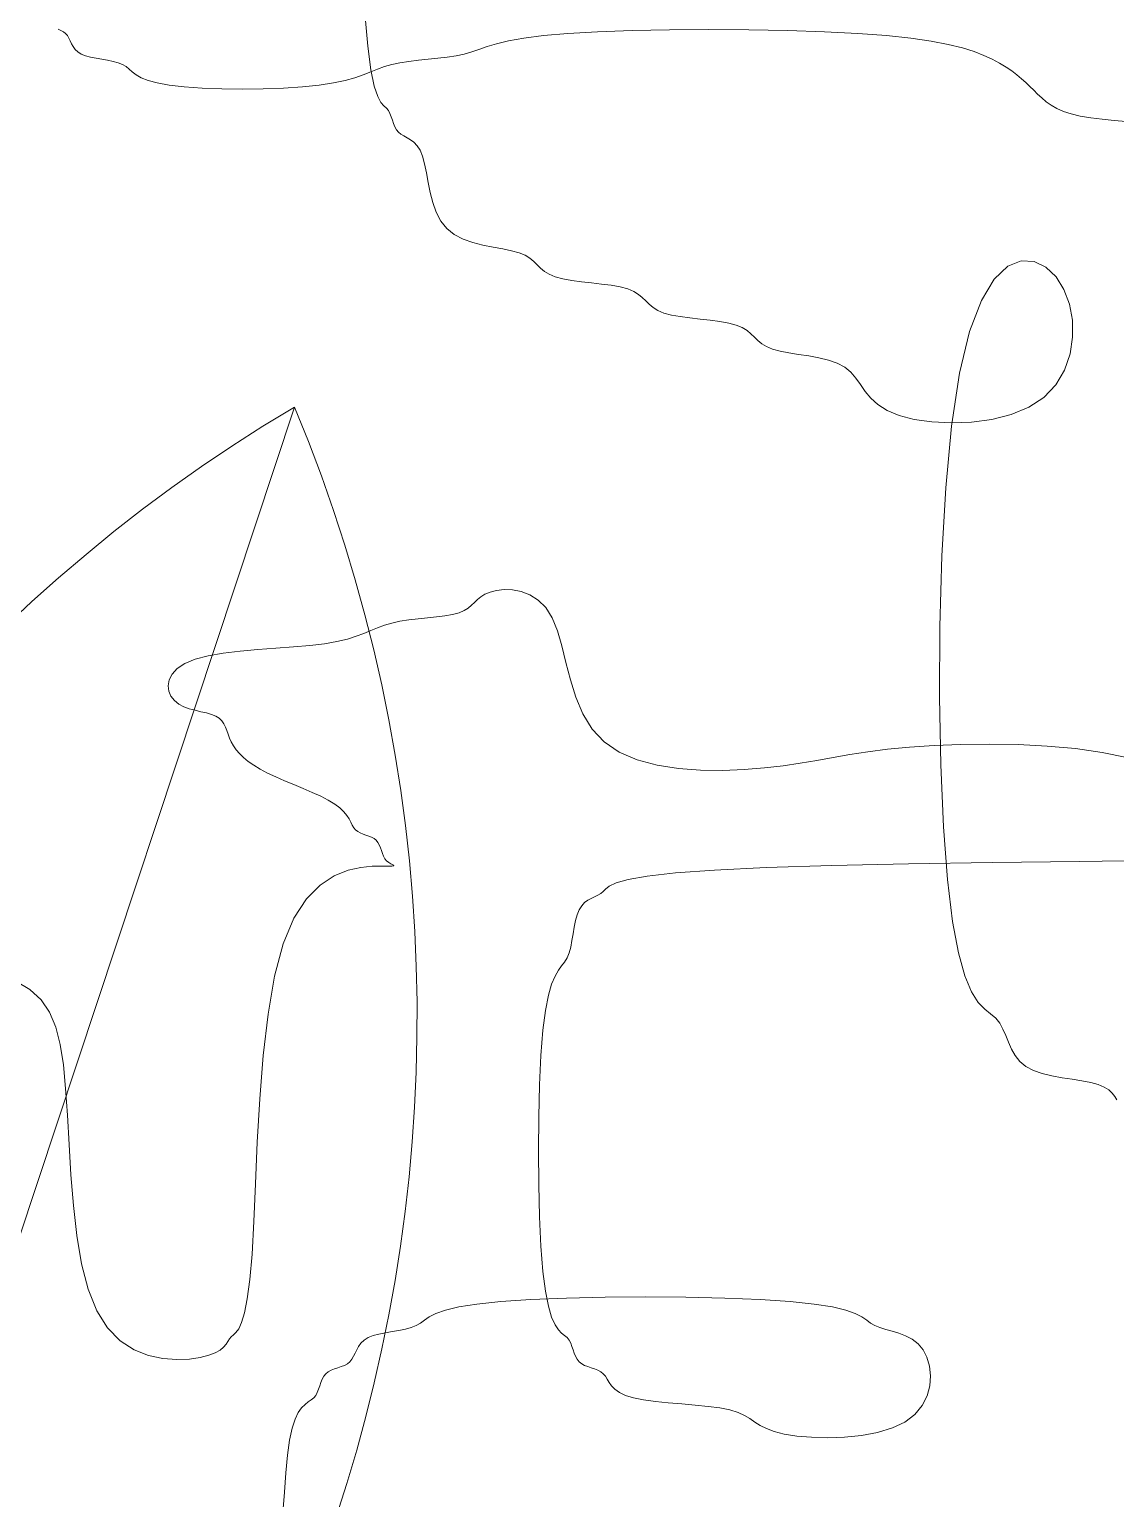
# Model space of a CAD drawing. Header units: millimetres. Extents: x 42 to 552, y 43 to 535.
# Drawn here: x 284.7645 to 284.8129, y 504.5024 to 504.5679 of the extents above; entities that cross this region are included whole.
import ezdxf

# ---------------------------------------------------------------- set-up
doc = ezdxf.new("R2010")
doc.units = ezdxf.units.MM
doc.header["$LTSCALE"] = 0.75
doc.header["$MEASUREMENT"] = 0
doc.layers.add('Gramado', color=9, linetype='Continuous', lineweight=0)

# ---------------------------------------------------------------- blocks, each defined once
blk = doc.blocks.new('arbusto7vista')
for p, q in [((-0.3810045409790916, 0.680447189712666), (-0.4394167996755982, 0.5043170022373289)), ((-0.4018383228504376, 0.384610830798934), (-0.4020854189086549, 0.384709960359686)), ((-0.4016128702425874, 0.3844900721496458), (-0.4018383228504376, 0.384610830798934)), ((-0.4014198828102735, 0.3843368704775543), (-0.4016128702425874, 0.3844900721496458)), ((-0.4012656733030155, 0.3841440165439849), (-0.4014198828102735, 0.3843368704775543)), ((-0.4011385185677625, 0.3839187198926197), (-0.4012656733030155, 0.3841440165439849)), ((-0.3588109074412102, 0.3841440165439849), (-0.3605441277194643, 0.3839187198926197)), ((-0.3566340147928884, 0.3843368704775543), (-0.3588109074412102, 0.3841440165439849)), ((-0.3539701650924769, 0.3844882698272585), (-0.3566340147928884, 0.3843368704775543)), ((-0.350905928545501, 0.3845964122199206), (-0.3539701650924769, 0.3844882698272585)), ((-0.3475603390793367, 0.3846612976555122), (-0.350905928545501, 0.3845964122199206)), ((-0.3440524306213035, 0.3846829261340332), (-0.3475603390793367, 0.3846612976555122)), ((-0.3405012370988061, 0.3846612976555122), (-0.3440524306213035, 0.3846829261340332)), ((-0.3370257924391353, 0.3845964122199206), (-0.3405012370988061, 0.3846612976555122)), ((-0.3337451305696959, 0.3844882698272585), (-0.3370257924391353, 0.3845964122199206)), ((-0.330778285417864, 0.3843368704775543), (-0.3337451305696959, 0.3844882698272585)), ((-0.328217237745605, 0.3841431154082073), (-0.330778285417864, 0.3843368704775543)), ((-0.326045755653837, 0.3839115108064561), (-0.328217237745605, 0.3841431154082073)), ((-0.4010221864757568, 0.3836717947627335), (-0.4011385185677625, 0.3839187198926197)), ((-0.4009004448983546, 0.3834140553935725), (-0.4010221864757568, 0.3836717947627335)), ((-0.4007570617067984, 0.3831563160244258), (-0.4009004448983546, 0.3834140553935725)), ((-0.4005758047724157, 0.3829093908945254), (-0.4007570617067984, 0.3831563160244258)), ((-0.4003404419664491, 0.3826840942431744), (-0.4005758047724157, 0.3829093908945254)), ((-0.3645552532074987, 0.3829093908945254), (-0.3652063376923138, 0.3826840942431744)), ((-0.3638392383715825, 0.3831563160244258), (-0.3645552532074987, 0.3829093908945254)), ((-0.3629825447808344, 0.3834140553935725), (-0.3638392383715825, 0.3831563160244258)), ((-0.3619094240313814, 0.3836717947627335), (-0.3629825447808344, 0.3834140553935725)), ((-0.3605441277194643, 0.3839187198926197), (-0.3619094240313814, 0.3836717947627335)), ((-0.3242205540779821, 0.3836474640969101), (-0.326045755653837, 0.3839115108064561)), ((-0.3226983479536045, 0.383356382704207), (-0.3242205540779821, 0.3836474640969101)), ((-0.3214358522161547, 0.383043674052999), (-0.3226983479536045, 0.383356382704207)), ((-0.3203897818011967, 0.3827147455679238), (-0.3214358522161547, 0.383043674052999)), ((-0.4000347411601979, 0.382491240309605), (-0.4003404419664491, 0.3826840942431744)), ((-0.3996487826684643, 0.3823380386375135), (-0.4000347411601979, 0.382491240309605)), ((-0.3991978965800058, 0.3822172799882253), (-0.3996487826684643, 0.3823380386375135)), ((-0.3987037254270263, 0.3821181504274733), (-0.3991978965800058, 0.3822172799882253)), ((-0.3981879117418146, 0.3820298360210046), (-0.3987037254270263, 0.3821181504274733)), ((-0.3976720980566029, 0.381941522834552), (-0.3981879117418146, 0.3820298360210046)), ((-0.3971779269036517, 0.3818423969338482), (-0.3976720980566029, 0.381941522834552)), ((-0.3967270408151649, 0.3817216443846547), (-0.3971779269036517, 0.3818423969338482)), ((-0.3963410823234312, 0.38156845125269), (-0.3967270408151649, 0.3817216443846547)), ((-0.3960299708841433, 0.3813756081976152), (-0.3963410823234312, 0.38156845125269)), ((-0.3723321040216945, 0.38156845125269), (-0.3729885959262162, 0.3813756081976152)), ((-0.3715998666972098, 0.3817216443846547), (-0.3723321040216945, 0.38156845125269)), ((-0.3708027045302913, 0.3818423969338482), (-0.3715998666972098, 0.3817216443846547)), ((-0.3699622591351215, 0.381941522834552), (-0.3708027045302913, 0.3818423969338482)), ((-0.3691001721257976, 0.3820298360210046), (-0.3699622591351215, 0.381941522834552)), ((-0.3682380851164737, 0.3821181504274733), (-0.3691001721257976, 0.3820298360210046)), ((-0.3673976397212755, 0.3822172799882253), (-0.3682380851164737, 0.3821181504274733)), ((-0.3666004775543854, 0.3823380386375135), (-0.3673976397212755, 0.3822172799882253)), ((-0.3658682402299007, 0.382491240309605), (-0.3666004775543854, 0.3823380386375135)), ((-0.3652063376923138, 0.3826840942431744), (-0.3658682402299007, 0.382491240309605)), ((-0.3195168516442095, 0.382375004673591), (-0.3203897818011967, 0.3827147455679238)), ((-0.3187737766807004, 0.3820298587946667), (-0.3195168516442095, 0.382375004673591)), ((-0.3181226825557246, 0.3816838140166681), (-0.3187737766807004, 0.3820298587946667)), ((-0.3175473377526998, 0.3813377710687007), (-0.3181226825557246, 0.3816838140166681)), ((-0.3957567336467491, 0.3811503242547758), (-0.3960299708841433, 0.3813756081976152)), ((-0.3954726746841857, 0.3809034130534172), (-0.3957567336467491, 0.3811503242547758)), ((-0.3951290980693329, 0.3806456882228133), (-0.3954726746841857, 0.3809034130534172)), ((-0.3946773078751846, 0.3803879633922094), (-0.3951290980693329, 0.3806456882228133)), ((-0.3940686081745923, 0.3801410521908508), (-0.3946773078751846, 0.3803879633922094)), ((-0.3932543030404929, 0.3799157682480114), (-0.3940686081745923, 0.3801410521908508)), ((-0.3764875197907998, 0.3801410521908508), (-0.3775335896702074, 0.3799157682480114)), ((-0.3756145910874977, 0.3803879633922094), (-0.3764875197907998, 0.3801410521908508)), ((-0.3748715189548193, 0.3806456882228133), (-0.3756145910874977, 0.3803879633922094)), ((-0.3742150187873392, 0.3809034130534172), (-0.3748715189548193, 0.3806456882228133)), ((-0.3736018059796038, 0.3811503242547758), (-0.3742150187873392, 0.3809034130534172)), ((-0.3729885959262162, 0.3813756081976152), (-0.3736018059796038, 0.3811503242547758)), ((-0.3170369214645063, 0.3809917293407636), (-0.3175473377526998, 0.3813377710687007)), ((-0.3165806128840813, 0.3806456882228133), (-0.3170369214645063, 0.3809917293407636)), ((-0.3161675912043904, 0.3802996471048772), (-0.3165806128840813, 0.3806456882228133)), ((-0.3157870356183139, 0.3799536053769259), (-0.3161675912043904, 0.3802996471048772)), ((-0.3921856965457948, 0.3797229251929508), (-0.3932543030404929, 0.3799157682480114)), ((-0.3908339318278706, 0.3795715343833592), (-0.3921856965457948, 0.3797229251929508)), ((-0.3892495082815799, 0.3794633980907918), (-0.3908339318278706, 0.3795715343833592)), ((-0.3875027643662747, 0.3793985163152627), (-0.3892495082815799, 0.3794633980907918)), ((-0.3856640385413073, 0.3793768890567435), (-0.3875027643662747, 0.3793985163152627)), ((-0.3838036692659728, 0.3793985163152627), (-0.3856640385413073, 0.3793768890567435)), ((-0.3819919949996233, 0.3794633980907918), (-0.3838036692659728, 0.3793985163152627)), ((-0.3802993542015543, 0.3795715343833592), (-0.3819919949996233, 0.3794633980907918)), ((-0.3787960853311461, 0.3797229251929508), (-0.3802993542015543, 0.3795715343833592)), ((-0.3775335896702074, 0.3799157682480114), (-0.3787960853311461, 0.3797229251929508)), ((-0.3154281253188174, 0.3796075624289585), (-0.3157870356183139, 0.3799536053769259)), ((-0.3150800394988096, 0.3792615176509599), (-0.3154281253188174, 0.3796075624289585)), ((-0.3147310553877958, 0.3789163717720356), (-0.3150800394988096, 0.3792615176509599)), ((-0.3143658423614113, 0.378576630877717), (-0.3147310553877958, 0.3789163717720356)), ((-0.3139681678319448, 0.3782477023926276), (-0.3143658423614113, 0.378576630877717)), ((-0.3135217992116281, 0.3779349937414196), (-0.3139681678319448, 0.3782477023926276)), ((-0.3130105039126363, 0.3776439123487165), (-0.3135217992116281, 0.3779349937414196)), ((-0.3124180493472863, 0.3773798656391705), (-0.3130105039126363, 0.3776439123487165)), ((-0.3117282029277533, 0.3771482610374193), (-0.3124180493472863, 0.3773798656391705)), ((-0.3109247320662973, 0.3769545059680866), (-0.3117282029277533, 0.3771482610374193)), ((-0.3100004220499102, 0.376801304295995), (-0.3109247320662973, 0.3769545059680866)), ((-0.3089841296648217, 0.3766805456467068), (-0.3100004220499102, 0.376801304295995)), ((-0.3079137295719363, 0.3765814160859549), (-0.3089841296648217, 0.3766805456467068)), ((-0.3068270964322437, 0.3764931016794719), (-0.3079137295719363, 0.3765814160859549)), ((-0.3643821502858486, 0.3340879546565958), (-0.3640196332802077, 0.334313251307961)), ((-0.3640196332802077, 0.334313251307961), (-0.3635597230432097, 0.3345061052415303)), ((-0.3635597230432097, 0.3345061052415303), (-0.3629807771191622, 0.3346529987598785)), ((-0.3629807771191622, 0.3346529987598785), (-0.3623044384228251, 0.33472960033302)), ((-0.3623044384228251, 0.33472960033302), (-0.3615631712116567, 0.3347088749727902)), ((-0.3615631712116567, 0.3347088749727902), (-0.3607894397430869, 0.3345637876910388)), ((-0.3607894397430869, 0.3345637876910388), (-0.3600157082744886, 0.3342673034996011)), ((-0.3600157082744886, 0.3342673034996011), (-0.3592744410633202, 0.333792387410341)), ((-0.3658700697872916, 0.3328533290071505), (-0.3655075619626871, 0.3330786256585014)), ((-0.3655075619626871, 0.3330786256585014), (-0.3652099798986228, 0.3333255507884019)), ((-0.3652099798986228, 0.3333255507884019), (-0.364944859796708, 0.3335832901575486)), ((-0.364944859796708, 0.3335832901575486), (-0.3646797378585802, 0.3338410295267096)), ((-0.3646797378585802, 0.3338410295267096), (-0.3643821502858486, 0.3340879546565958)), ((-0.3592744410633202, 0.333792387410341), (-0.3585981023669831, 0.3331120044350939)), ((-0.3585981023669831, 0.3331120044350939), (-0.3580191564429356, 0.3321991195856953)), ((-0.3729876941157784, 0.3315448060560442), (-0.3723321040216945, 0.3317376599896136)), ((-0.3723321040216945, 0.3317376599896136), (-0.3716007685076193, 0.3318908617125373)), ((-0.3716007685076193, 0.3318908617125373), (-0.3708099190137375, 0.3320116207176653)), ((-0.3708099190137375, 0.3320116207176653), (-0.3699866080167737, 0.332110751244258)), ((-0.3699866080167737, 0.332110751244258), (-0.3691578879933957, 0.3321990675316044)), ((-0.3691578879933957, 0.3321990675316044), (-0.3683508114203846, 0.3322873838189366)), ((-0.3683508114203846, 0.3322873838189366), (-0.3675924307744651, 0.3323865143455293)), ((-0.3675924307744651, 0.3323865143455293), (-0.3669097985323617, 0.3325072733506573)), ((-0.3669097985323617, 0.3325072733506573), (-0.3663299671707705, 0.3326604750735811)), ((-0.3663299671707705, 0.3326604750735811), (-0.3658700697872916, 0.3328533290071505)), ((-0.3580191564429356, 0.3321991195856953), (-0.3575556390407257, 0.3310420177412965)), ((-0.3772242686922596, 0.3300848837552337), (-0.3762927287376385, 0.3303101804065989)), ((-0.3762927287376385, 0.3303101804065989), (-0.3755018647835584, 0.3305571055364851)), ((-0.3755018647835584, 0.3305571055364851), (-0.3748138030871928, 0.3308148449056461)), ((-0.3748138030871928, 0.3308148449056461), (-0.3741906699056869, 0.3310725842747928)), ((-0.3741906699056869, 0.3310725842747928), (-0.3735945914961576, 0.3313195094046932)), ((-0.3735945914961576, 0.3313195094046932), (-0.3729876941157784, 0.3315448060560442)), ((-0.3575556390407257, 0.3310420177412965), (-0.3571678718785449, 0.3296902632501855)), ((-0.3887182845558073, 0.3288133268910514), (-0.3873593136173668, 0.329048530139147)), ((-0.3873593136173668, 0.329048530139147), (-0.3858596657602789, 0.3292296640209287)), ((-0.3858596657602789, 0.3292296640209287), (-0.3842788577186695, 0.3293729495903222)), ((-0.3842788577186695, 0.3293729495903222), (-0.3826764062267216, 0.3294946079011964)), ((-0.3826764062267216, 0.3294946079011964), (-0.381111828018561, 0.329610860007449)), ((-0.381111828018561, 0.329610860007449), (-0.3796446398283706, 0.3297379269629772)), ((-0.3796446398283706, 0.3297379269629772), (-0.3783343583902763, 0.3298920298216643)), ((-0.3783343583902763, 0.3298920298216643), (-0.3772242686922596, 0.3300848837552337)), ((-0.3571678718785449, 0.3296902632501855), (-0.3568017481667312, 0.3282087403279093)), ((-0.3919222811387328, 0.3271777193086933), (-0.3914641808728447, 0.3276715556399239)), ((-0.3914641808728447, 0.3276715556399239), (-0.3907896552844932, 0.3281221362341284)), ((-0.3907896552844932, 0.3281221362341284), (-0.389877061841446, 0.3285078332227584)), ((-0.389877061841446, 0.3285078332227584), (-0.3887182845558073, 0.3288133268910514)), ((-0.3568017481667312, 0.3282087403279093), (-0.3564031611155656, 0.3266623331900718)), ((-0.392275775832104, 0.3261467909091635), (-0.392185598614418, 0.3266622551089284)), ((-0.392185598614418, 0.3266622551089284), (-0.3919222811387328, 0.3271777193086933)), ((-0.3564031611155656, 0.3266623331900718), (-0.355918003935443, 0.3251159260522343)), ((-0.3922144553240798, 0.3256529545779188), (-0.392275775832104, 0.3261467909091635)), ((-0.3920232796225491, 0.3252023739837142), (-0.3922144553240798, 0.3256529545779188)), ((-0.3917238912598009, 0.3248166769950842), (-0.3920232796225491, 0.3252023739837142)), ((-0.355918003935443, 0.3251159260522343), (-0.3552921698366447, 0.3236344031299723)), ((-0.3913379327680957, 0.3245111833776377), (-0.3917238912598009, 0.3248166769950842)), ((-0.3908870466796088, 0.3242759804853819), (-0.3913379327680957, 0.3245111833776377)), ((-0.3903928755266577, 0.3240948475694267), (-0.3908870466796088, 0.3242759804853819)), ((-0.389877061841446, 0.323951563880911), (-0.3903928755266577, 0.3240948475694267)), ((-0.3893612481562059, 0.3238299086709162), (-0.389877061841446, 0.323951563880911)), ((-0.3888670770032547, 0.3237136611905669), (-0.3893612481562059, 0.3238299086709162)), ((-0.3884161909147679, 0.3235866006909589), (-0.3888670770032547, 0.3237136611905669)), ((-0.3880302324230627, 0.3234325064232308), (-0.3884161909147679, 0.3235866006909589)), ((-0.3877245316933227, 0.3232387621815462), (-0.3880302324230627, 0.3234325064232308)), ((-0.3874891694229063, 0.3230071699324668), (-0.3877245316933227, 0.3232387621815462)), ((-0.3873079139421804, 0.3227431361856219), (-0.3874891694229063, 0.3230071699324668)), ((-0.3871645335814549, 0.3224520674506124), (-0.3873079139421804, 0.3227431361856219)), ((-0.3870427966710963, 0.3221393702370676), (-0.3871645335814549, 0.3224520674506124)), ((-0.3552921698366447, 0.3236344031299723), (-0.354471552029537, 0.322282648638847)), ((-0.3869264715414431, 0.3218104510546169), (-0.3870427966710963, 0.3221393702370676)), ((-0.3867993265228051, 0.3214707164128896), (-0.3869264715414431, 0.3218104510546169)), ((-0.3866451299455491, 0.3211255728215008), (-0.3867993265228051, 0.3214707164128896)), ((-0.3864494535313554, 0.3207795258067989), (-0.3866451299455491, 0.3211255728215008)), ((-0.354471552029537, 0.322282648638847), (-0.3534020437244294, 0.3211255467944483)), ((-0.3534020437244294, 0.3211255467944483), (-0.3520484754621407, 0.3202126619450496)), ((-0.3862050825672156, 0.32043347696208), (-0.3864494535313554, 0.3207795258067989)), ((-0.3859066057315488, 0.320087426897345), (-0.3862050825672156, 0.32043347696208)), ((-0.3855486117026601, 0.3197413762225949), (-0.3859066057315488, 0.320087426897345)), ((-0.3520484754621407, 0.3202126619450496), (-0.3504514271053552, 0.3195322789698025)), ((-0.3329713365933458, 0.3197413762225949), (-0.3314689694568358, 0.3199991155917417)), ((-0.3314689694568358, 0.3199991155917417), (-0.3298692109252386, 0.3202460407216421)), ((-0.3298692109252386, 0.3202460407216421), (-0.3281179546679027, 0.320471337372993)), ((-0.3281179546679027, 0.320471337372993), (-0.3261610943542337, 0.3206641913065624)), ((-0.3261610943542337, 0.3206641913065624), (-0.3239643626414761, 0.3208137883338935)), ((-0.3239643626414761, 0.3208137883338935), (-0.3215728481385156, 0.3209093144699153)), ((-0.3215728481385156, 0.3209093144699153), (-0.319051478442077, 0.3209399557803465)), ((-0.319051478442077, 0.3209399557803465), (-0.3164651811488852, 0.3208948983309341)), ((-0.3164651811488852, 0.3208948983309341), (-0.3138788838556934, 0.3207633281874251)), ((-0.3138788838556934, 0.3207633281874251), (-0.3113575141592548, 0.3205344314155383)), ((-0.3113575141592548, 0.3205344314155383), (-0.3089659996562659, 0.3201973940810348)), ((-0.3089659996562659, 0.3201973940810348), (-0.3067692679435368, 0.3197414022496474)), ((-0.3851256891589117, 0.3193953255478448), (-0.3855486117026601, 0.3197413762225949)), ((-0.384632426778694, 0.3190492754831098), (-0.3851256891589117, 0.3193953255478448)), ((-0.3840634132403409, 0.3187032266383767), (-0.384632426778694, 0.3190492754831098)), ((-0.3834132372222143, 0.318357179623689), (-0.3840634132403409, 0.3187032266383767)), ((-0.3504514271053552, 0.3195322789698025), (-0.3486704158473515, 0.3190573628805424)), ((-0.3486704158473515, 0.3190573628805424), (-0.3467649588812662, 0.3187608786891047)), ((-0.3467649588812662, 0.3187608786891047), (-0.3447945734003497, 0.3186157914073533)), ((-0.3447945734003497, 0.3186157914073533), (-0.3428187765977952, 0.3185950660471235)), ((-0.3428187765977952, 0.3185950660471235), (-0.3408970856667963, 0.318671667620265)), ((-0.3408970856667963, 0.318671667620265), (-0.3390890178005748, 0.3188185611386274)), ((-0.3390890178005748, 0.3188185611386274), (-0.3374351529383546, 0.3190114150721826)), ((-0.3374351529383546, 0.3190114150721826), (-0.3359003220034822, 0.3192367117235477)), ((-0.3359003220034822, 0.3192367117235477), (-0.3344304186653346, 0.3194836368534339)), ((-0.3344304186653346, 0.3194836368534339), (-0.3329713365933458, 0.3197413762225949)), ((-0.3826818982652469, 0.3180111348456904), (-0.3834132372222143, 0.318357179623689)), ((-0.3818910393607666, 0.3176650918977231), (-0.3826818982652469, 0.3180111348456904)), ((-0.3810677143626719, 0.3173190501697718), (-0.3818910393607666, 0.3176650918977231)), ((-0.3802389771248045, 0.3169730090518357), (-0.3810677143626719, 0.3173190501697718)), ((-0.3794318815010911, 0.3166269679338853), (-0.3802389771248045, 0.3169730090518357)), ((-0.3786734813453734, 0.3162809262059341), (-0.3794318815010911, 0.3166269679338853)), ((-0.3779908305116066, 0.3159348832579667), (-0.3786734813453734, 0.3162809262059341)), ((-0.3774109828536325, 0.3155888384799681), (-0.3779908305116066, 0.3159348832579667)), ((-0.3769528760844878, 0.3152436926010438), (-0.3774109828536325, 0.3155888384799681)), ((-0.3766029833537345, 0.3149039517067251), (-0.3769528760844878, 0.3152436926010438)), ((-0.3763396616700732, 0.3145750232216358), (-0.3766029833537345, 0.3149039517067251)), ((-0.376141268042204, 0.314262314570442), (-0.3763396616700732, 0.3145750232216358)), ((-0.3759861594788561, 0.3139712331777389), (-0.376141268042204, 0.314262314570442)), ((-0.3758526929886727, 0.3137071864681928), (-0.3759861594788561, 0.3139712331777389)), ((-0.375719225580383, 0.3134755818664274), (-0.3758526929886727, 0.3137071864681928)), ((-0.3755641142626871, 0.3132818267970947), (-0.375719225580383, 0.3134755818664274)), ((-0.3753711268303732, 0.3131286250741709), (-0.3755641142626871, 0.3132818267970947)), ((-0.375145674222523, 0.313007866069043), (-0.3753711268303732, 0.3131286250741709)), ((-0.3748985781643341, 0.3129087355424502), (-0.375145674222523, 0.313007866069043)), ((-0.3746406603809476, 0.3128204192551038), (-0.3748985781643341, 0.3129087355424502)), ((-0.374382742597561, 0.3127321029677717), (-0.3746406603809476, 0.3128204192551038)), ((-0.3741356465393721, 0.3126329724411789), (-0.374382742597561, 0.3127321029677717)), ((-0.3739101939315219, 0.312512213436051), (-0.3741356465393721, 0.3126329724411789)), ((-0.3737172064991796, 0.3123590117131272), (-0.3739101939315219, 0.312512213436051)), ((-0.3735638988023595, 0.3121661577795578), (-0.3737172064991796, 0.3123590117131272)), ((-0.3734430567401148, 0.3119408611282068), (-0.3735638988023595, 0.3121661577795578)), ((-0.3733438590463436, 0.3116939359983064), (-0.3734430567401148, 0.3119408611282068)), ((-0.3732554844548872, 0.3114361966291597), (-0.3733438590463436, 0.3116939359983064)), ((-0.3731671116996438, 0.3111784572599987), (-0.3732554844548872, 0.3114361966291597)), ((-0.3730679195145115, 0.3109315321301125), (-0.3731671116996438, 0.3111784572599987)), ((-0.3729470866333315, 0.3107062354787473), (-0.3730679195145115, 0.3109315321301125)), ((-0.3727937917900022, 0.3105133815451779), (-0.3729470866333315, 0.3107062354787473)), ((-0.3774687329972153, 0.3091868576356376), (-0.3762341936127029, 0.3096870030356342)), ((-0.3762341936127029, 0.3096870030356342), (-0.3750808130355097, 0.3099438344572576)), ((-0.3750808130355097, 0.3099438344572576), (-0.3740681084588857, 0.3100384565599512)), ((-0.3740681084588857, 0.3100384565599512), (-0.3732555970759961, 0.3100519740032013)), ((-0.3732555970759961, 0.3100519740032013), (-0.3726865641808956, 0.3100528751897969)), ((-0.3726053296297209, 0.3103610810088639), (-0.3727937917900022, 0.3105133815451779)), ((-0.3726865641808956, 0.3100528751897969), (-0.3723393674708291, 0.3100591834960369)), ((-0.3724114584430822, 0.310246630309976), (-0.3726053296297209, 0.3103610810088639)), ((-0.3722500524319514, 0.3101646223288839), (-0.3724114584430822, 0.310246630309976)), ((-0.3723393674708291, 0.3100591834960369), (-0.372176132743931, 0.3100763060415375)), ((-0.3721589857982792, 0.310109649945943), (-0.3722500524319514, 0.3101646223288839)), ((-0.372176132743931, 0.3100763060415375), (-0.3721589857982792, 0.310109649945943)), ((-0.3799432194155088, 0.3071322062627075), (-0.3787249139959101, 0.3083622935978241)), ((-0.3787249139959101, 0.3083622935978241), (-0.3774687329972153, 0.3091868576356376)), ((-0.3810641320628463, 0.3054154909708444), (-0.3799432194155088, 0.3071322062627075)), ((-0.3820281347447008, 0.3031310430627627), (-0.3810641320628463, 0.3054154909708444)), ((-0.3827910404331476, 0.3002383102087549), (-0.3820281347447008, 0.3031310430627627)), ((-0.3833699827612804, 0.2968589493980005), (-0.3827910404331476, 0.3002383102087549)), ((-0.4058575869729566, 0.2997751913882354), (-0.4046014039085435, 0.2990362325036529)), ((-0.4046014039085435, 0.2990362325036529), (-0.4036157529562843, 0.2981242494508791)), ((-0.4036157529562843, 0.2981242494508791), (-0.4028627599142283, 0.2970176143613799)), ((-0.4028627599142283, 0.2970176143613799), (-0.4023045505805101, 0.2956946993666634)), ((-0.3837974255274617, 0.293155169949415), (-0.3833699827612804, 0.2968589493980005)), ((-0.4023045505805101, 0.2956946993666634), (-0.4019032507532074, 0.2941338765981811)), ((-0.4019032507532074, 0.2941338765981811), (-0.4016209862304265, 0.2923135181874272)), ((-0.4016209862304265, 0.2923135181874272), (-0.4014198828102735, 0.2902119962658816)), ((-0.3841058325300821, 0.2892891811818998), (-0.3837974255274617, 0.293155169949415)), ((-0.4014198828102735, 0.2902119962658816), (-0.4012629679482416, 0.2878266074262115)), ((-0.3843276675675042, 0.2854231924143988), (-0.3841058325300821, 0.2892891811818998)), ((-0.4012629679482416, 0.2878266074262115), (-0.401116875729457, 0.2852303461059478)), ((-0.401116875729457, 0.2852303461059478), (-0.4009491418965752, 0.2825151312038088)), ((-0.3844953944380904, 0.2817194129658134), (-0.3843276675675042, 0.2854231924143988)), ((-0.4009491418965752, 0.2825151312038088), (-0.4007273021921094, 0.279772881618527)), ((-0.3846414769402315, 0.2783400521550448), (-0.3844953944380904, 0.2817194129658134)), ((-0.4007273021921094, 0.279772881618527), (-0.4004188923586582, 0.2770955162488065)), ((-0.3847983788722615, 0.2754473193010369), (-0.3846414769402315, 0.2783400521550448)), ((-0.4004188923586582, 0.2770955162488065), (-0.3999914481387918, 0.2745749539933939)), ((-0.3849913499316813, 0.2731619702063597), (-0.3847983788722615, 0.2754473193010369)), ((-0.3999914481387918, 0.2745749539933939), (-0.3994125052751087, 0.2723031137510077)), ((-0.3852167834123179, 0.2714389466082565), (-0.3849913499316813, 0.2731619702063597)), ((-0.3994125052751087, 0.2723031137510077), (-0.3986495995101507, 0.2703719144203518)), ((-0.3854638585070802, 0.2701917367276394), (-0.3852167834123179, 0.2714389466082565)), ((-0.3986495995101507, 0.2703719144203518), (-0.3976846950943695, 0.2688498446076011)), ((-0.3857217544089053, 0.2693338287854203), (-0.3854638585070802, 0.2701917367276394)), ((-0.3976846950943695, 0.2688498446076011), (-0.396557470309574, 0.2677116717486427)), ((-0.3862267254054927, 0.2684398715997816), (-0.3859796503107304, 0.2687787110024971)), ((-0.3859796503107304, 0.2687787110024971), (-0.3857217544089053, 0.2693338287854203)), ((-0.396557470309574, 0.2677116717486427), (-0.395322031945426, 0.2669087329868063)), ((-0.3873376762877285, 0.2671421657346542), (-0.3871158412503064, 0.2673999051038152)), ((-0.3871158412503064, 0.2673999051038152), (-0.3869481143797202, 0.2676468302337014)), ((-0.3869481143797202, 0.2676468302337014), (-0.3868020318775791, 0.2678721268850666)), ((-0.3868020318775791, 0.2678721268850666), (-0.3866451299455491, 0.2680649808186217)), ((-0.3866451299455491, 0.2680649808186217), (-0.3864521588861294, 0.2682307987981858)), ((-0.3864521588861294, 0.2682307987981858), (-0.3862267254054927, 0.2684398715997816)), ((-0.395322031945426, 0.2669087329868063), (-0.3940324867916161, 0.266392365465407)), ((-0.3940324867916161, 0.266392365465407), (-0.3927429416378345, 0.2661139063277744)), ((-0.3927429416378345, 0.2661139063277744), (-0.3915075032736866, 0.2660246927172238)), ((-0.3915075032736866, 0.2660246927172238), (-0.390380278488891, 0.2660760617770848)), ((-0.390380278488891, 0.2660760617770848), (-0.3894153740731099, 0.2662193506506867)), ((-0.3894153740731099, 0.2662193506506867), (-0.3886524683846631, 0.2664122045842561)), ((-0.3886524683846631, 0.2664122045842561), (-0.3880735260565302, 0.266637501235607)), ((-0.3880735260565302, 0.266637501235607), (-0.387646083290349, 0.2668844263654933)), ((-0.387646083290349, 0.2668844263654933), (-0.3873376762877285, 0.2671421657346542))]:
    blk.add_line(p, q)
for centre, start, end in [((-0.3089085090658727, 0.558785992235272), 120.6508448383217, 202.6537238284791), ((-0.5115128315888455, 0.6259781997147513), 300.6508448383195, 22.65372382847625)]:
    blk.add_arc(centre, 0.141418827562914, start, end)
blk = doc.blocks.new('arbusto8vista')
for p, q in [((-0.2787543197034097, 0.2850614487226864), (-0.278491607260122, 0.2821199296376875)), ((-0.278491607260122, 0.2821199296376875), (-0.2782036744223149, 0.2799975409863293)), ((-0.2782036744223149, 0.2799975409863293), (-0.2779031313872053, 0.2785493595792587)), ((-0.2779031313872053, 0.2785493595792587), (-0.2776025883520958, 0.277630462227151)), ((-0.2776025883520958, 0.277630462227151), (-0.2773146555142887, 0.2770959257406673)), ((-0.2773146555142887, 0.2770959257406673), (-0.2770519430710294, 0.2768008269304687)), ((-0.2770519430710294, 0.2768008269304687), (-0.276827061219592, 0.2766002426072305)), ((-0.276827061219592, 0.2766002426072305), (-0.2766484166816383, 0.2763755038090778)), ((-0.2766484166816383, 0.2763755038090778), (-0.2765076022764958, 0.2761129584841484)), ((-0.2765076022764958, 0.2761129584841484), (-0.2763920073477948, 0.2758252088080155)), ((-0.2763920073477948, 0.2758252088080155), (-0.2762890212391937, 0.2755248569562951)), ((-0.2762890212391937, 0.2755248569562951), (-0.2761860332943797, 0.2752245051045605)), ((-0.2761860332943797, 0.2752245051045605), (-0.2760704328570398, 0.2749367554284419)), ((-0.2760704328570398, 0.2749367554284419), (-0.2759296092708325, 0.2746742101034982)), ((-0.2759296092708325, 0.2746742101034982), (-0.2757509518793881, 0.2744494713053598)), ((-0.2757509518793881, 0.2744494713053598), (-0.2755260536550566, 0.2742688401726383)), ((-0.2755260536550566, 0.2742688401726383), (-0.2752633220845553, 0.2741134136961136)), ((-0.2752633220845553, 0.2741134136961136), (-0.2749753682832932, 0.2739579878296041)), ((-0.2749753682832932, 0.2739579878296041), (-0.2746748033666506, 0.2737773585268997)), ((-0.2746748033666506, 0.2737773585268997), (-0.2743742384500081, 0.273546321741847)), ((-0.2743742384500081, 0.273546321741847), (-0.274086284648746, 0.2732396734282219)), ((-0.274086284648746, 0.2732396734282219), (-0.2738235530782447, 0.2728322095398426)), ((-0.2738235530782447, 0.2728322095398426), (-0.2735986548539131, 0.2722987260305416)), ((-0.2735986548539131, 0.2722987260305416), (-0.2734178956864355, 0.2716245205146066)), ((-0.2734178956864355, 0.2716245205146066), (-0.2732623596678252, 0.2708368972483157)), ((-0.2732623596678252, 0.2708368972483157), (-0.2731068254854279, 0.2699736621484732)), ((-0.2731068254854279, 0.2699736621484732), (-0.2729260718265891, 0.2690726211318406)), ((-0.2729260718265891, 0.2690726211318406), (-0.2726948773786262, 0.268171580115208)), ((-0.2726948773786262, 0.268171580115208), (-0.2723880208289131, 0.2673083450153655)), ((-0.2723880208289131, 0.2673083450153655), (-0.2719802808647671, 0.2665207217490746)), ((-0.2719802808647671, 0.2665207217490746), (-0.2714464361735338, 0.2658465162331396)), ((-0.2714464361735338, 0.2658465162331396), (-0.2707717742463274, 0.2653130327238244)), ((-0.2707717742463274, 0.2653130327238244), (-0.2699836177892792, 0.2649055688354593)), ((-0.2699836177892792, 0.2649055688354593), (-0.2691197983123743, 0.2645989205218342)), ((-0.2691197983123743, 0.2645989205218342), (-0.2682181473255412, 0.2643678837367673)), ((-0.2682181473255412, 0.2643678837367673), (-0.267316496338708, 0.2641872544340771)), ((-0.267316496338708, 0.2641872544340771), (-0.2664526768618032, 0.2640318285675676)), ((-0.2664526768618032, 0.2640318285675676), (-0.265664520404755, 0.2638764020910429)), ((-0.265664520404755, 0.2638764020910429), (-0.2649898584775485, 0.2636957709583214)), ((-0.2649898584775485, 0.2636957709583214), (-0.2644539120867648, 0.263471032160183)), ((-0.2644539120867648, 0.263471032160183), (-0.2640314602257945, 0.2632084868352393)), ((-0.2640314602257945, 0.2632084868352393), (-0.2636846713847092, 0.2629207371591065)), ((-0.2636846713847092, 0.2629207371591065), (-0.2633757140535522, 0.2626203853073861)), ((-0.2633757140535522, 0.2626203853073861), (-0.2630667567223952, 0.2623200334556657)), ((-0.2630667567223952, 0.2623200334556657), (-0.2627199678812815, 0.2620322837795328)), ((-0.2214078023393427, 0.2624859848746866), (-0.2226100182428183, 0.2613350028945831)), ((-0.2202055864358385, 0.2629816622638828), (-0.2214078023393427, 0.2624859848746866)), ((-0.2190538131576716, 0.262922850941905), (-0.2202055864358385, 0.2629816622638828)), ((-0.2180029251301505, 0.2624103667885294), (-0.2190538131576716, 0.262922850941905)), ((-0.2171033649785841, 0.2615450256835032), (-0.2180029251301505, 0.2624103667885294)), ((-0.2627199678812815, 0.2620322837795328), (-0.2622975160203111, 0.2617697384546034)), ((-0.2622975160203111, 0.2617697384546034), (-0.2617615696295559, 0.2615449996564507)), ((-0.2617615696295559, 0.2615449996564507), (-0.261086907702321, 0.2613664688863366)), ((-0.261086907702321, 0.2613664688863366), (-0.2602987512453012, 0.2612257449480069)), ((-0.2602987512453012, 0.2612257449480069), (-0.2594349317683964, 0.2611102259708815)), ((-0.2594349317683964, 0.2611102259708815), (-0.2585332807815348, 0.2610073100843664)), ((-0.2585332807815348, 0.2610073100843664), (-0.2576316297947017, 0.2609043954178674)), ((-0.2576316297947017, 0.2609043954178674), (-0.2567678103177968, 0.2607888801008045)), ((-0.2226100182428183, 0.2613350028945831), (-0.2237617915209853, 0.2594279004438249)), ((-0.2163992699236417, 0.2604213425712771), (-0.2171033649785841, 0.2615450256835032)), ((-0.2567678103177968, 0.2607888801008045), (-0.255979653860777, 0.2606481622625694)), ((-0.255979653860777, 0.2606481622625694), (-0.2553049919335422, 0.2604696400325679)), ((-0.2553049919335422, 0.2604696400325679), (-0.2547690455427585, 0.260244912112924)), ((-0.2547690455427585, 0.260244912112924), (-0.2543465936817881, 0.2599823794965062)), ((-0.2543465936817881, 0.2599823794965062), (-0.2539998048407028, 0.2596946437489152)), ((-0.2539998048407028, 0.2596946437489152), (-0.2536908475095458, 0.2593943064357376)), ((-0.215909555567265, 0.2591086286551274), (-0.2163992699236417, 0.2604213425712771)), ((-0.2536908475095458, 0.2593943064357376), (-0.2533818901783889, 0.25909396912256)), ((-0.2533818901783889, 0.25909396912256), (-0.2530351013373036, 0.258806233374969)), ((-0.2530351013373036, 0.258806233374969), (-0.2526126494763332, 0.2585437007585512)), ((-0.2526126494763332, 0.2585437007585512), (-0.2520767030855495, 0.2583189728389073)), ((-0.2520767030855495, 0.2583189728389073), (-0.2514020411583431, 0.2581404506089058)), ((-0.2237617915209853, 0.2594279004438249), (-0.2248126795485064, 0.256663861642636)), ((-0.2156468321066995, 0.2576698942030191), (-0.215909555567265, 0.2591086286551274)), ((-0.2514020411583431, 0.2581404506089058), (-0.2506138847012949, 0.2579997327706707)), ((-0.2506138847012949, 0.2579997327706707), (-0.24975006522439, 0.2578842174536078)), ((-0.24975006522439, 0.2578842174536078), (-0.2488484142375569, 0.2577813027871088)), ((-0.2488484142375569, 0.2577813027871088), (-0.2479467632506953, 0.2576783869005936)), ((-0.2479467632506953, 0.2576783869005936), (-0.2470829437737905, 0.2575628679234683)), ((-0.2470829437737905, 0.2575628679234683), (-0.2462947873167707, 0.2574221439851385)), ((-0.2462947873167707, 0.2574221439851385), (-0.2456201253895642, 0.2572436132150244)), ((-0.2456201253895642, 0.2572436132150244), (-0.2450841789222693, 0.2570188744168718)), ((-0.2450841789222693, 0.2570188744168718), (-0.2446617265257203, 0.2567563290919423)), ((-0.2156237097392761, 0.2561681494829315), (-0.2156468321066995, 0.2576698942030191)), ((-0.2446617265257203, 0.2567563290919423), (-0.2443149362309782, 0.2564685794158095)), ((-0.2443149362309782, 0.2564685794158095), (-0.2440059760689905, 0.2561682275640891)), ((-0.2440059760689905, 0.2561682275640891), (-0.2436970140707899, 0.2558678757123545)), ((-0.2436970140707899, 0.2558678757123545), (-0.2433502182673806, 0.2555801260362358)), ((-0.2248126795485064, 0.256663861642636), (-0.2257122397000728, 0.252942070611283)), ((-0.2158527986622119, 0.2546664047628582), (-0.2156237097392761, 0.2561681494829315)), ((-0.2433502182673806, 0.2555801260362358), (-0.2429277566897952, 0.2553175807112922)), ((-0.2429277566897952, 0.2553175807112922), (-0.2423917973690095, 0.2550928419131537)), ((-0.2423917973690095, 0.2550928419131537), (-0.2417171190688805, 0.2549132609108966)), ((-0.2417171190688805, 0.2549132609108966), (-0.2409289434846187, 0.2547651853476367)), ((-0.2409289434846187, 0.2547651853476367), (-0.2400651030442589, 0.2546297119599643)), ((-0.2400651030442589, 0.2546297119599643), (-0.2391634301758927, 0.2544879374844982)), ((-0.2391634301758927, 0.2544879374844982), (-0.2382617573074981, 0.2543209586578428)), ((-0.2382617573074981, 0.2543209586578428), (-0.2373979168671383, 0.2541098722165884)), ((-0.2163467090728659, 0.2532276703107499), (-0.2158527986622119, 0.2546664047628582)), ((-0.2373979168671383, 0.2541098722165884), (-0.2366097412829049, 0.2538357748973681)), ((-0.2366097412829049, 0.2538357748973681), (-0.2359350629827759, 0.2534797634367436)), ((-0.2359350629827759, 0.2534797634367436), (-0.2353959510361676, 0.2530302858404667)), ((-0.2353959510361676, 0.2530302858404667), (-0.234951421077767, 0.2525051951905937)), ((-0.217118051168427, 0.2519149563946002), (-0.2163467090728659, 0.2532276703107499)), ((-0.234951421077767, 0.2525051951905937), (-0.2345447253836141, 0.2519296958383279)), ((-0.2345447253836141, 0.2519296958383279), (-0.2341191162297775, 0.2513289921348871)), ((-0.2257122397000728, 0.252942070611283), (-0.2264205382306272, 0.2482226211212151)), ((-0.2181794351462258, 0.2507912732823598), (-0.217118051168427, 0.2519149563946002)), ((-0.2341191162297775, 0.2513289921348871), (-0.2336178458922689, 0.2507282884314321)), ((-0.2336178458922689, 0.2507282884314321), (-0.2329841666471566, 0.2501527890791806)), ((-0.2195287590006672, 0.2499059790376492), (-0.2181794351462258, 0.2507912732823598)), ((-0.2329841666471566, 0.2501527890791806), (-0.2321613307704524, 0.2496276984293075)), ((-0.2321613307704524, 0.2496276984293075), (-0.2310925905382248, 0.2491782208330164)), ((-0.2310925905382248, 0.2491782208330164), (-0.2297432666837835, 0.2488285104093677)), ((-0.2228327108685164, 0.2488159019303424), (-0.2211050719147067, 0.2492538229064394)), ((-0.2211050719147067, 0.2492538229064394), (-0.2195287590006672, 0.2499059790376492)), ((-0.2297432666837835, 0.2488285104093677), (-0.2281669537697155, 0.2485985203488923)), ((-0.2281669537697155, 0.2485985203488923), (-0.2264393148159058, 0.2485071536099639)), ((-0.2264205382306272, 0.2482226211212151), (-0.2269396769162313, 0.2427092455486957)), ((-0.2264393148159058, 0.2485071536099639), (-0.2246360128422111, 0.2485733131509846)), ((-0.2246360128422111, 0.2485733131509846), (-0.2228327108685164, 0.2488159019303424)), ((-0.2269396769162313, 0.2427092455486957), (-0.2272822664131979, 0.2366665859212276)), ((-0.2272822664131979, 0.2366665859212276), (-0.2274609173778686, 0.2303592842662709)), ((-0.2274609173778686, 0.2303592842662709), (-0.2274882404665846, 0.2240519826113285)), ((-0.2274882404665846, 0.2240519826113285), (-0.2273768463356873, 0.2180093229838462)), ((-0.2273768463356873, 0.2180093229838462), (-0.2271393456414614, 0.212495947411341)), ((-0.2271393456414614, 0.212495947411341), (-0.2267883490402482, 0.2077764979212731)), ((-0.7673057452148271, 0.2086271447740558), (-0.7707831139968846, 0.2083645994491263)), ((-0.7626871182321224, 0.2088518835722084), (-0.7673057452148271, 0.2086271447740558)), ((-0.7568400099927999, 0.2090304143931547), (-0.7626871182321224, 0.2088518835722084)), ((-0.7500092760683401, 0.2091711386873243), (-0.7568400099927999, 0.2090304143931547)), ((-0.7425227916871222, 0.2092866586302904), (-0.7500092760683401, 0.2091711386873243)), ((-0.7347084320775537, 0.209389576397669), (-0.7425227916871222, 0.2092866586302904)), ((-0.7268940724679567, 0.2094924941650476), (-0.7347084320775537, 0.209389576397669)), ((-0.7766848613748323, 0.2071883963934198), (-0.7770095798458954, 0.2069258510684762)), ((-0.776070098267212, 0.2074761460695385), (-0.7766848613748323, 0.2071883963934198)), ((-0.7749950478102505, 0.2077764979212731), (-0.776070098267212, 0.2074761460695385)), ((-0.7732894672910788, 0.2080768497729935), (-0.7749950478102505, 0.2077764979212731)), ((-0.7707831139968846, 0.2083645994491263), (-0.7732894672910788, 0.2080768497729935)), ((-0.2267883490402482, 0.2077764979212731), (-0.2263385689644792, 0.2040473556716478)), ((-0.7785911095959648, 0.2059292353692825), (-0.7788790424338004, 0.2057181535539314)), ((-0.7782905665608553, 0.2060962110950584), (-0.7785911095959648, 0.2059292353692825)), ((-0.7779900235257742, 0.2062379836896753), (-0.7782905665608553, 0.2060962110950584)), ((-0.7777020906879386, 0.2063734561114927), (-0.7779900235257742, 0.2062379836896753)), ((-0.7774393782446793, 0.2065215313189128), (-0.7777020906879386, 0.2063734561114927)), ((-0.7772144963932419, 0.2067011122703377), (-0.7774393782446793, 0.2065215313189128)), ((-0.7770095798458954, 0.2069258510684762), (-0.7772144963932419, 0.2067011122703377)), ((-0.7795452812664223, 0.2046385931031836), (-0.7796860956715932, 0.2041135151618363)), ((-0.779366636728497, 0.2050880598209801), (-0.7795452812664223, 0.2046385931031836)), ((-0.7791417548770596, 0.2054440626906313), (-0.779366636728497, 0.2050880598209801)), ((-0.7788790424338004, 0.2057181535539314), (-0.7791417548770596, 0.2054440626906313)), ((-0.7798016906002943, 0.2035380297381266), (-0.7799046767088669, 0.2029373405732144)), ((-0.7796860956715932, 0.2041135151618363), (-0.7798016906002943, 0.2035380297381266)), ((-0.2263385689644792, 0.2040473556716478), (-0.2258131249507187, 0.2012318583426236)), ((-0.7800076646536809, 0.2023366514083165), (-0.7801232650910208, 0.2017611659845926)), ((-0.7799046767088669, 0.2029373405732144), (-0.7800076646536809, 0.2023366514083165)), ((-0.7804427460686725, 0.2007866213254488), (-0.7806676442930325, 0.2004211669257643)), ((-0.7802640886772565, 0.2012360880432453), (-0.7804427460686725, 0.2007866213254488)), ((-0.7801232650910208, 0.2017611659845926), (-0.7802640886772565, 0.2012360880432453)), ((-0.2258131249507187, 0.2012318583426236), (-0.225237238311621, 0.1991850827448332)), ((-0.7812183296647675, 0.199690254466347), (-0.78151889458141, 0.1991735721294816)), ((-0.7809303758635053, 0.2000809153522596), (-0.7812183296647675, 0.199690254466347)), ((-0.7806676442930325, 0.2004211669257643), (-0.7809303758635053, 0.2000809153522596)), ((-0.781819459498081, 0.1984552562030757), (-0.7821074132993431, 0.19745969454857)), ((-0.78151889458141, 0.1991735721294816), (-0.781819459498081, 0.1984552562030757)), ((-0.225237238311621, 0.1991850827448332), (-0.2246361303598974, 0.197762105688966)), ((-0.7821074132993431, 0.19745969454857), (-0.7823701448698159, 0.1961112750274054)), ((-0.2246361303598974, 0.197762105688966), (-0.2240350224081453, 0.1968180039856549)), ((-0.2240350224081453, 0.1968180039856549), (-0.2234591357690761, 0.1962078544455892)), ((-0.7823701448698159, 0.1961112750274054), (-0.7825950430941759, 0.1943343855009942)), ((-0.2234591357690761, 0.1962078544455892), (-0.2229336917552871, 0.1957867338794301)), ((-0.2229336917552871, 0.1957867338794301), (-0.2224839116795181, 0.1954097190978246)), ((-0.2224839116795181, 0.1954097190978246), (-0.2221255589003874, 0.1949602415015477)), ((-0.7825950430941759, 0.1943343855009942), (-0.7827715987095303, 0.192087019276542)), ((-0.2221255589003874, 0.1949602415015477), (-0.2218365649605971, 0.1944351508516746)), ((-0.2218365649605971, 0.1944351508516746), (-0.2215854034488416, 0.1938596514994089)), ((-0.2215854034488416, 0.1938596514994089), (-0.2213405479538437, 0.1932589477959681)), ((-0.2213405479538437, 0.1932589477959681), (-0.221070472064298, 0.1926582440925131)), ((-0.7827715987095303, 0.192087019276542), (-0.7828977098633629, 0.1894615914442284)), ((-0.221070472064298, 0.1926582440925131), (-0.2207436493688988, 0.1920827447402473)), ((-0.2207436493688988, 0.1920827447402473), (-0.2203285534563406, 0.1915576540903885)), ((-0.2203285534563406, 0.1915576540903885), (-0.2197936579153463, 0.1911081764940974)), ((-0.2197936579153463, 0.1911081764940974), (-0.2191189959881115, 0.1907521650843194)), ((-0.2191189959881115, 0.1907521650843194), (-0.2183308395310917, 0.1904780681209246)), ((-0.2183308395310917, 0.1904780681209246), (-0.2174670200541868, 0.1902669826455252)), ((-0.2174670200541868, 0.1902669826455252), (-0.2165653690673253, 0.1901000056997191)), ((-0.2165653690673253, 0.1901000056997191), (-0.2156637180804921, 0.1899582343251467)), ((-0.7828977098633629, 0.1894615914442284), (-0.7829733765556739, 0.186584122540026)), ((-0.2156637180804921, 0.1899582343251467), (-0.2147998986035873, 0.1898227655633775)), ((-0.2147998986035873, 0.1898227655633775), (-0.2140117421465675, 0.1896746964560379)), ((-0.2140117421465675, 0.1896746964560379), (-0.2133370802193326, 0.1894951240447398)), ((-0.2133370802193326, 0.1894951240447398), (-0.2128032355280993, 0.1892703961250959)), ((-0.2128032355280993, 0.1892703961250959), (-0.2123954955639533, 0.189007863508678)), ((-0.2123954955639533, 0.189007863508678), (-0.2120886390142402, 0.188720127761087)), ((-0.2120886390142402, 0.188720127761087), (-0.2118574445663057, 0.1884197904479095)), ((-0.2118574445663057, 0.1884197904479095), (-0.2116766909074386, 0.1881194531347319)), ((-0.7829733765556739, 0.186584122540026), (-0.7829985987864347, 0.1835806330998651)), ((-0.7829985987864347, 0.1835806330998651), (-0.7829733765556739, 0.1805771436597041)), ((-0.7829733765556739, 0.1805771436597041), (-0.7828977098633629, 0.1776996747554875)), ((-0.7828977098633629, 0.1776996747554875), (-0.7827715987095303, 0.1750742469231739)), ((-0.7827715987095303, 0.1750742469231739), (-0.7825950430941759, 0.1728268806987217)), ((-0.7825950430941759, 0.1728268806987217), (-0.7823701448698159, 0.1710510413536213)), ((-0.7805100579888631, 0.170440920839809), (-0.7836627029442127, 0.1703148990838486)), ((-0.7823701448698159, 0.1710510413536213), (-0.7821074132993431, 0.169709973101547)), ((-0.7770547591177888, 0.1705165338933909), (-0.7805100579888631, 0.170440920839809)), ((-0.7734481332888663, 0.1705417382445944), (-0.7770547591177888, 0.1705165338933909)), ((-0.7698415074599438, 0.1705165338933909), (-0.7734481332888663, 0.1705417382445944)), ((-0.7663862085888979, 0.170440920839809), (-0.7698415074599438, 0.1705165338933909)), ((-0.7632335636335483, 0.1703148990838486), (-0.7663862085888979, 0.170440920839809)), ((-0.7912984093703415, 0.1693634348262805), (-0.7921454204534939, 0.1690630829745601)), ((-0.7901109128615644, 0.1696511845024133), (-0.7912984093703415, 0.1693634348262805)), ((-0.7884946567918405, 0.1699137298273428), (-0.7901109128615644, 0.1696511845024133)), ((-0.7863613670259895, 0.1701384686254812), (-0.7884946567918405, 0.1699137298273428)), ((-0.7836627029442127, 0.1703148990838486), (-0.7863613670259895, 0.1701384686254812)), ((-0.7821074132993431, 0.169709973101547), (-0.781819459498081, 0.1687343648917334)), ((-0.7605348995517716, 0.1701384686254812), (-0.7632335636335483, 0.1703148990838486)), ((-0.7584016097858921, 0.1699137298273428), (-0.7605348995517716, 0.1701384686254812)), ((-0.7567853537161966, 0.1696511845024133), (-0.7584016097858921, 0.1699137298273428)), ((-0.7555978572073911, 0.1693634348262805), (-0.7567853537161966, 0.1696511845024133)), ((-0.7547508461242387, 0.1690630829745601), (-0.7555978572073911, 0.1693634348262805)), ((-0.7943438733105097, 0.1678091665534964), (-0.7948693173242702, 0.1676684426151667)), ((-0.7938940932347123, 0.1679876973236247), (-0.7943438733105097, 0.1678091665534964)), ((-0.7935262825016025, 0.1682124361217632), (-0.7938940932347123, 0.1679876973236247)), ((-0.7931710828838447, 0.1684749814467068), (-0.7935262825016025, 0.1682124361217632)), ((-0.7927402202462304, 0.1687627311228255), (-0.7931710828838447, 0.1684749814467068)), ((-0.7921454204534939, 0.1690630829745601), (-0.7927402202462304, 0.1687627311228255)), ((-0.781819459498081, 0.1687343648917334), (-0.78151889458141, 0.1680549056734151)), ((-0.78151889458141, 0.1680549056734151), (-0.7812183296647675, 0.1676022843958407)), ((-0.7541560463315022, 0.1687627311228255), (-0.7547508461242387, 0.1690630829745601)), ((-0.7537251836938879, 0.1684749814467068), (-0.7541560463315022, 0.1687627311228255)), ((-0.7533699840761585, 0.1682124361217632), (-0.7537251836938879, 0.1684749814467068)), ((-0.7530021733430203, 0.1679876973236247), (-0.7533699840761585, 0.1682124361217632)), ((-0.7525523932672513, 0.1678070661909032), (-0.7530021733430203, 0.1679876973236247)), ((-0.7520269492534908, 0.1676516397143786), (-0.7525523932672513, 0.1678070661909032)), ((-0.7985547815985399, 0.1666876097800838), (-0.7988290631059272, 0.1664250771636659)), ((-0.7981985305954709, 0.1669123376997419), (-0.7985547815985399, 0.1666876097800838)), ((-0.7977487505196734, 0.1670908599297292), (-0.7981985305954709, 0.1669123376997419)), ((-0.7972233065059129, 0.1672315777679643), (-0.7977487505196734, 0.1670908599297292)), ((-0.7966474198668436, 0.1673470930850414), (-0.7972233065059129, 0.1672315777679643)), ((-0.7960463119150916, 0.1674500077515404), (-0.7966474198668436, 0.1673470930850414)), ((-0.7954452039633395, 0.1675529236380555), (-0.7960463119150916, 0.1674500077515404)), ((-0.7948693173242702, 0.1676684426151667), (-0.7954452039633395, 0.1675529236380555)), ((-0.7812183296647675, 0.1676022843958407), (-0.7809303758635053, 0.1673071900082022)), ((-0.7809303758635053, 0.1673071900082022), (-0.7806676442930325, 0.1671003114597625)), ((-0.7806676442930325, 0.1671003114597625), (-0.7804427460686725, 0.1669123376997419)), ((-0.7804427460686725, 0.1669123376997419), (-0.7802640886772565, 0.1666876097800838)), ((-0.7802640886772565, 0.1666876097800838), (-0.7801232650910208, 0.1664250771636659)), ((-0.7514510626143931, 0.1674962138478691), (-0.7520269492534908, 0.1676516397143786)), ((-0.750849954662641, 0.1673155845451646), (-0.7514510626143931, 0.1674962138478691)), ((-0.7502488467109174, 0.1670845477600977), (-0.750849954662641, 0.1673155845451646)), ((-0.7496729600718197, 0.1667778994464868), (-0.7502488467109174, 0.1670845477600977)), ((-0.7491475160580592, 0.1663704355581075), (-0.7496729600718197, 0.1667778994464868)), ((-0.7994848092781979, 0.1652489310421288), (-0.7996329796317525, 0.1649863984257252)), ((-0.7993492482037823, 0.1655366667897198), (-0.7994848092781979, 0.1652489310421288)), ((-0.7992073806535984, 0.1658370041028974), (-0.7993492482037823, 0.1655366667897198)), ((-0.7990402908726253, 0.1661373414160749), (-0.7992073806535984, 0.1658370041028974)), ((-0.7988290631059272, 0.1664250771636659), (-0.7990402908726253, 0.1661373414160749)), ((-0.7801232650910208, 0.1664250771636659), (-0.7800076646536809, 0.1661373414160749)), ((-0.7800076646536809, 0.1661373414160749), (-0.7799046767088669, 0.1658370041028974)), ((-0.7799046767088669, 0.1658370041028974), (-0.7798016906002943, 0.1655366667897198)), ((-0.7798016906002943, 0.1655366667897198), (-0.7796860956715932, 0.1652489310421288)), ((-0.7796860956715932, 0.1652489310421288), (-0.7795452812664223, 0.1649863984257252)), ((-0.7486977359822902, 0.1658369520488066), (-0.7491475160580592, 0.1663704355581075)), ((-0.7483477902308664, 0.1651627465328573), (-0.7486977359822902, 0.1658369520488066)), ((-0.7481176454850527, 0.1643751232665807), (-0.7483477902308664, 0.1651627465328573)), ((-0.8017399335032849, 0.1638648416523125), (-0.8019648153547223, 0.1636863108821842)), ((-0.8014772210599972, 0.1640055655906281), (-0.8017399335032849, 0.1638648416523125)), ((-0.80118928822219, 0.1641210845677534), (-0.8014772210599972, 0.1640055655906281)), ((-0.8008887451870805, 0.1642240004542685), (-0.80118928822219, 0.1641210845677534)), ((-0.8005882021519994, 0.1643269151207676), (-0.8008887451870805, 0.1642240004542685)), ((-0.8003002693141639, 0.1644424304378447), (-0.8005882021519994, 0.1643269151207676)), ((-0.8000375568709046, 0.1645831482760798), (-0.8003002693141639, 0.1644424304378447)), ((-0.7998126750194672, 0.164761670506067), (-0.8000375568709046, 0.1645831482760798)), ((-0.7996329796317525, 0.1649863984257252), (-0.7998126750194672, 0.164761670506067)), ((-0.7795452812664223, 0.1649863984257252), (-0.779366636728497, 0.164761670506067)), ((-0.779366636728497, 0.164761670506067), (-0.7791417548770596, 0.1645831482760798)), ((-0.7791417548770596, 0.1645831482760798), (-0.7788790424338004, 0.1644424304378447)), ((-0.7788790424338004, 0.1644424304378447), (-0.7785911095959648, 0.1643269151207676)), ((-0.7785911095959648, 0.1643269151207676), (-0.7782905665608553, 0.1642240004542685)), ((-0.7782905665608553, 0.1642240004542685), (-0.7779900235257742, 0.1641210845677534)), ((-0.7779900235257742, 0.1641210845677534), (-0.7777020906879386, 0.1640055655906281)), ((-0.7777020906879386, 0.1640055655906281), (-0.7774393782446793, 0.1638648416523125)), ((-0.7774393782446793, 0.1638648416523125), (-0.7772144963932419, 0.1636863108821842)), ((-0.7480262174998131, 0.1635118881667381), (-0.7481176454850527, 0.1643751232665807)), ((-0.8025028504385432, 0.1626109252312489), (-0.8026058337162851, 0.1623105733795285)), ((-0.8023998671607728, 0.1629112770829835), (-0.8025028504385432, 0.1626109252312489)), ((-0.8022842736857285, 0.1631990267591021), (-0.8023998671607728, 0.1629112770829835)), ((-0.8021434598161363, 0.1634615720840458), (-0.8022842736857285, 0.1631990267591021)), ((-0.8019648153547223, 0.1636863108821842), (-0.8021434598161363, 0.1634615720840458)), ((-0.7772144963932419, 0.1636863108821842), (-0.777032699229494, 0.1634615720840458)), ((-0.777032699229494, 0.1634615720840458), (-0.7768698164435364, 0.1631990267591021)), ((-0.7768698164435364, 0.1631990267591021), (-0.7766943216240918, 0.1629112770829835)), ((-0.7766943216240918, 0.1629112770829835), (-0.7764746883598548, 0.1626109252312489)), ((-0.7764746883598548, 0.1626109252312489), (-0.7761793902395482, 0.1623105733795285)), ((-0.7483351748309701, 0.161709806133473), (-0.7480924220301404, 0.1626108471501055)), ((-0.7480924220301404, 0.1626108471501055), (-0.7480262174998131, 0.1635118881667381)), ((-0.8032657673737731, 0.1613517579545345), (-0.8035284798170608, 0.1611742780265502)), ((-0.8030408855223357, 0.1615355395803135), (-0.8032657673737731, 0.1613517579545345)), ((-0.8028622410609216, 0.1617602783784662), (-0.8030408855223357, 0.1615355395803135)), ((-0.8027214271913294, 0.1620228237033956), (-0.8028622410609216, 0.1617602783784662)), ((-0.8026058337162851, 0.1623105733795285), (-0.8027214271913294, 0.1620228237033956)), ((-0.7761793902395482, 0.1623105733795285), (-0.775776900851838, 0.1620228237033956)), ((-0.775776900851838, 0.1620228237033956), (-0.7752356937854472, 0.1617602783784662)), ((-0.7752356937854472, 0.1617602783784662), (-0.7745242426290702, 0.1615355395803135)), ((-0.7745242426290702, 0.1615355395803135), (-0.7736246824775037, 0.1613570087593672)), ((-0.7736246824775037, 0.1613570087593672), (-0.7725737944499826, 0.1612162844651976)), ((-0.7725737944499826, 0.1612162844651976), (-0.7714220211718157, 0.1611007645222315)), ((-0.748773391657295, 0.1608465710336304), (-0.7483351748309701, 0.161709806133473)), ((-0.8044174987250585, 0.1602385783836553), (-0.8047054315628941, 0.1596452352011113)), ((-0.8041169556899774, 0.1606617952457015), (-0.8044174987250585, 0.1602385783836553)), ((-0.8038164126548679, 0.1609589927918051), (-0.8041169556899774, 0.1606617952457015)), ((-0.8035284798170608, 0.1611742780265502), (-0.8038164126548679, 0.1609589927918051)), ((-0.7714220211718157, 0.1611007645222315), (-0.7702198052683116, 0.160997846754853)), ((-0.7702198052683116, 0.160997846754853), (-0.7690175893648359, 0.1608949289874744)), ((-0.7690175893648359, 0.1608949289874744), (-0.7678658160866689, 0.1607794090445083)), ((-0.7678658160866689, 0.1607794090445083), (-0.7668149280591479, 0.1606386847503387)), ((-0.7668149280591479, 0.1606386847503387), (-0.7659153679075814, 0.1604601539293782)), ((-0.7659153679075814, 0.1604601539293782), (-0.7651997131990811, 0.1602354151312397)), ((-0.7651997131990811, 0.1602354151312397), (-0.7646290812679126, 0.1599728698063103)), ((-0.7646290812679126, 0.1599728698063103), (-0.7641467243901161, 0.1596851201301774)), ((-0.7503118804062865, 0.1593847422514045), (-0.749425988264079, 0.1600589477673395)), ((-0.749425988264079, 0.1600589477673395), (-0.748773391657295, 0.1608465710336304)), ((-0.8049681440061534, 0.1588376586934714), (-0.8051930258575908, 0.1577717418561519)), ((-0.8047054315628941, 0.1596452352011113), (-0.8049681440061534, 0.1588376586934714)), ((-0.7641467243901161, 0.1596851201301774), (-0.7636958948417316, 0.159384768278457)), ((-0.7636958948417316, 0.159384768278457), (-0.7632198448987708, 0.1590844164267224)), ((-0.7632198448987708, 0.1590844164267224), (-0.7626618268373306, 0.1587966667505896)), ((-0.7626618268373306, 0.1587966667505896), (-0.7619650929333943, 0.1585341214256601)), ((-0.7527499228800707, 0.1584605977545124), (-0.7514363224092904, 0.1588533591046968)), ((-0.7514363224092904, 0.1588533591046968), (-0.7503118804062865, 0.1593847422514045)), ((-0.8051930258575908, 0.1577717418561519), (-0.8053727212453055, 0.1564233308242677)), ((-0.7619650929333943, 0.1585341214256601), (-0.7610728954630304, 0.1583093826275217)), ((-0.7610728954630304, 0.1583093826275217), (-0.7599484534600265, 0.1581350524809295)), ((-0.7599484534600265, 0.1581350524809295), (-0.7586348529892177, 0.15802373290731)), ((-0.7586348529892177, 0.15802373290731), (-0.7571951468732436, 0.1579880257772714)), ((-0.7571951468732436, 0.1579880257772714), (-0.7556923879346584, 0.1580405329614081)), ((-0.7556923879346584, 0.1580405329614081), (-0.7541896289960732, 0.1581938563302856)), ((-0.7541896289960732, 0.1581938563302856), (-0.7527499228800707, 0.1584605977545124)), ((-0.8053727212453055, 0.1564233308242677), (-0.8055208915988601, 0.1548480842917002)), ((-0.8055208915988601, 0.1548480842917002), (-0.8056564526732757, 0.1531216140920009)), ((-0.8056564526732757, 0.1531216140920009), (-0.8057983202234595, 0.1513195320587499))]:
    blk.add_line(p, q)

msp = doc.modelspace()

# ---------------------------------------------------------------- block references
at = {"layer": 'Gramado', "xscale": 0.5, "yscale": 0.5, "zscale": 0.5}
for name, p in [('arbusto8vista', (284.9188298108784, 504.4260773757332)), ('arbusto8vista', (285.1786968494112, 504.4260773757332)), ('arbusto7vista', (284.9668234563735, 504.375539400316)), ('arbusto7vista', (284.9668234563735, 504.2108161244648))]:
    msp.add_blockref(name, p, dxfattribs=at)

doc.saveas('drawing.dxf')
